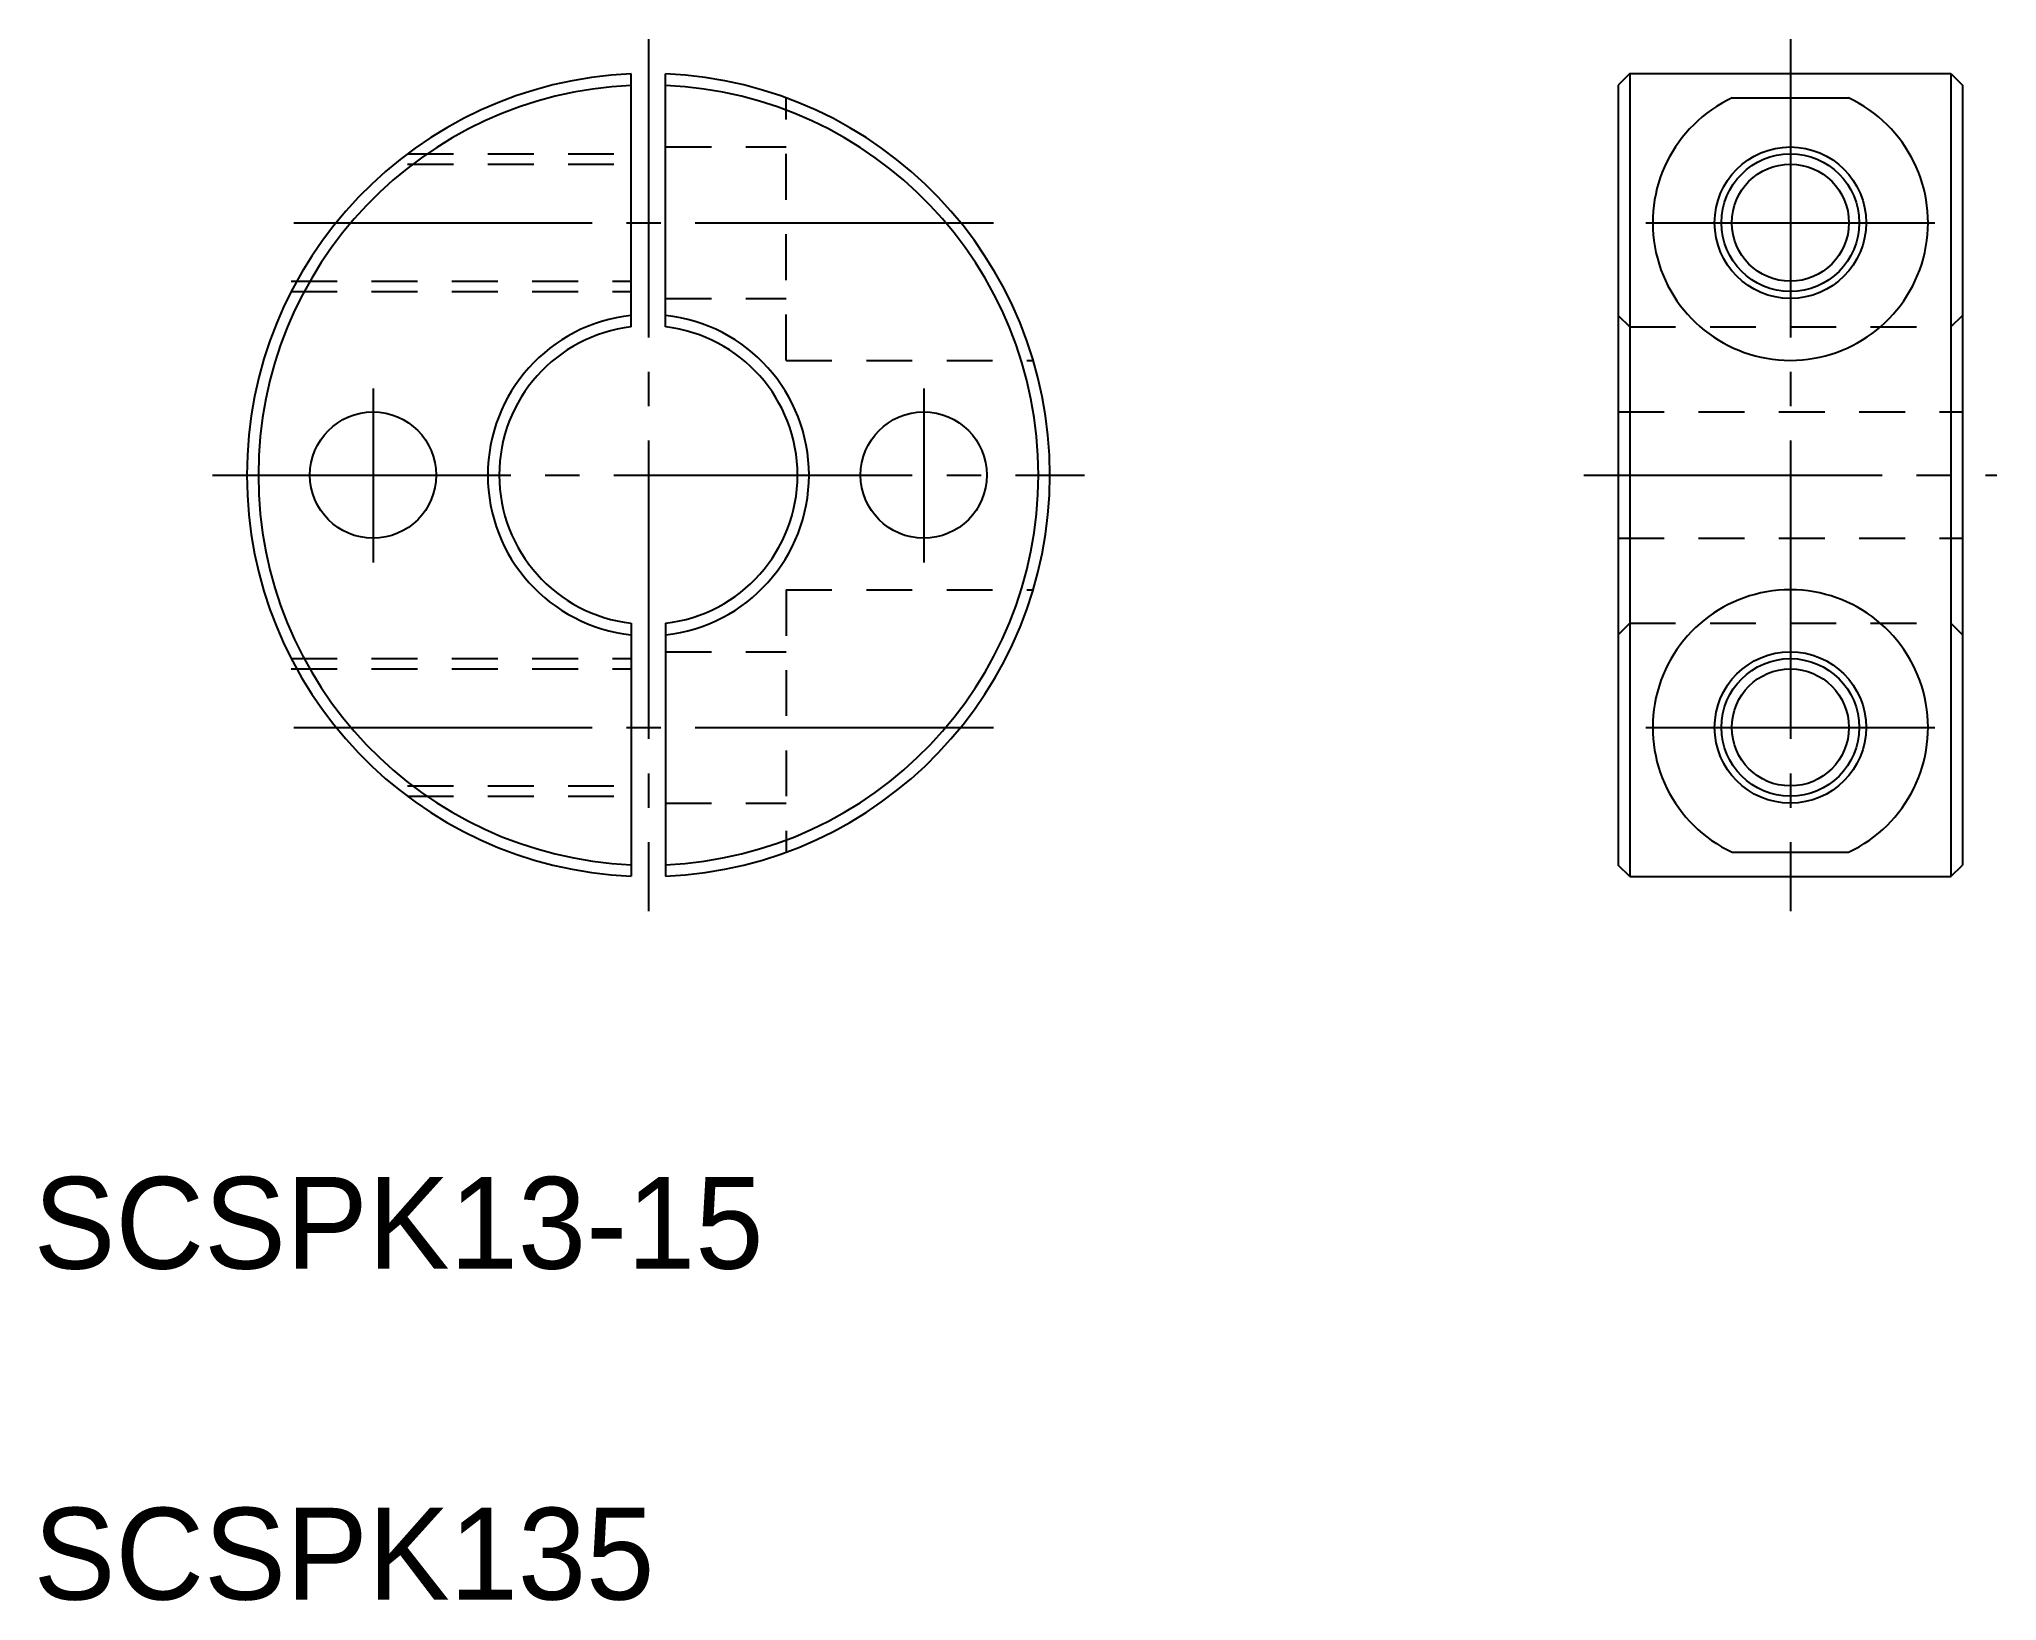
# Model space of a CAD drawing. Extents: x 81.4 to 166.8, y 146.3 to 214.4.
import ezdxf

# ---------------------------------------------------------------- set-up
doc = ezdxf.new("R2010")
doc.units = 0
doc.linetypes.add('CENTER', pattern=[17.5, 13, -1.5, 1.5, -1.5])
doc.linetypes.add('DASHED', pattern=[3.5, 2, -1.5])
doc.layers.get('0').update_dxf_attribs({"linetype": 'CONTINUOUS'})
doc.layers.add('CENTER', color=1, linetype='CENTER')

msp = doc.modelspace()

# ---------------------------------------------------------------- linework, layer by layer
at = {"linetype": 'CONTINUOUS'}
for p, q in [((107.24, 201.808), (107.24, 212.836)), ((108.74, 201.808), (108.74, 212.836))]:
    msp.add_line(p, q, dxfattribs=at)
at = {"color": 7, "linetype": 'CONTINUOUS'}
for p, q in [((150.761, 212.852), (150.261, 212.352)), ((150.761, 212.852), (150.761, 177.852)), ((150.761, 212.852), (164.761, 212.852)), ((164.761, 212.852), (164.761, 177.852)), ((164.761, 212.852), (165.261, 212.352)), ((150.261, 212.352), (150.261, 178.352)), ((155.228, 211.791), (160.293, 211.791)), ((165.261, 212.352), (165.261, 178.352)), ((107.24, 188.895), (107.24, 177.868)), ((108.74, 188.895), (108.74, 177.868)), ((150.761, 177.852), (150.261, 178.352)), ((155.228, 178.913), (160.293, 178.913)), ((164.761, 177.852), (165.261, 178.352)), ((150.761, 177.852), (164.761, 177.852))]:
    msp.add_line(p, q, dxfattribs=at)
at = {"color": 3, "linetype": 'DASHED'}
for p, q in [((113.99, 200.352), (113.99, 211.791)), ((97.49, 209.352), (107.24, 209.352)), ((108.74, 209.652), (113.99, 209.652)), ((97.49, 208.902), (107.24, 208.902)), ((92.426, 203.802), (107.24, 203.802)), ((92.426, 203.352), (107.24, 203.352)), ((108.74, 203.052), (113.99, 203.052)), ((150.261, 202.308), (150.761, 201.808)), ((164.761, 201.808), (165.261, 202.308)), ((150.761, 201.808), (164.761, 201.808)), ((113.99, 200.352), (124.761, 200.352)), ((150.261, 198.102), (165.261, 198.102)), ((150.261, 192.602), (165.261, 192.602)), ((113.99, 190.352), (124.761, 190.352)), ((113.99, 190.352), (113.99, 178.913)), ((150.261, 188.395), (150.761, 188.895)), ((150.761, 188.895), (164.761, 188.895)), ((164.761, 188.895), (165.261, 188.395)), ((92.426, 187.352), (107.24, 187.352)), ((92.426, 186.902), (107.24, 186.902)), ((108.74, 187.652), (113.99, 187.652)), ((97.49, 181.802), (107.24, 181.802)), ((97.49, 181.352), (107.24, 181.352)), ((108.74, 181.052), (113.99, 181.052))]:
    msp.add_line(p, q, dxfattribs=at)
for p, q in [((165.261, 203.852), (165.261, 203.852)), ((165.261, 195.352), (165.261, 195.352))]:
    msp.add_line(p, q)
at = {"color": 7, "linetype": 'CONTINUOUS'}
for centre in [(157.761, 206.352), (157.761, 184.352)]:
    msp.add_circle(centre, 3.3, dxfattribs=at)
at = {"color": 3, "linetype": 'CONTINUOUS'}
for centre in [(157.761, 206.352), (157.761, 184.352)]:
    msp.add_circle(centre, 3, dxfattribs=at)
for centre, radius in [((157.761, 206.352), 2.55), ((95.99, 195.352), 2.75), ((119.99, 195.352), 2.75), ((157.761, 184.352), 2.55)]:
    msp.add_circle(centre, radius)
at = {"color": 7, "linetype": 'CONTINUOUS'}
for centre, radius, start, end in [((107.99, 195.352), 17.5, 92.45629, 267.5437), ((107.99, 195.352), 17.5, 272.45628, 87.54372), ((107.99, 195.352), 17, 92.52857, 267.47144), ((107.99, 195.352), 17, 272.52857, 87.47142), ((157.761, 206.352), 6, 114.96757, 65.03243), ((107.99, 195.352), 7, 96.15064, 263.84936), ((107.99, 195.352), 7, 276.15064, 83.84936), ((107.99, 195.352), 6.5, 96.62581, 263.3742), ((107.99, 195.352), 6.5, 276.62581, 83.37419), ((157.761, 184.352), 6, 294.96757, 245.03243)]:
    msp.add_arc(centre, radius, start, end, dxfattribs=at)
at = {"layer": 'CENTER', "color": 1, "linetype": 'CENTER'}
for p, q in [((107.99, 214.352), (107.99, 176.352)), ((157.761, 214.352), (157.761, 176.352)), ((92.535, 206.352), (123.445, 206.352)), ((151.461, 206.352), (164.061, 206.352)), ((95.99, 199.127), (95.99, 191.545)), ((119.99, 199.127), (119.99, 191.545)), ((88.99, 195.352), (126.99, 195.352)), ((148.761, 195.352), (166.761, 195.352)), ((92.535, 184.352), (123.445, 184.352)), ((151.461, 184.352), (164.061, 184.352))]:
    msp.add_line(p, q, dxfattribs=at)

# ---------------------------------------------------------------- texts
for s, p in [('SCSPK13-15', (81.194, 160.761)), ('SCSPK135', (81.194, 146.342))]:
    msp.add_text(s, height=4).set_placement(p)

doc.saveas('drawing.dxf')
